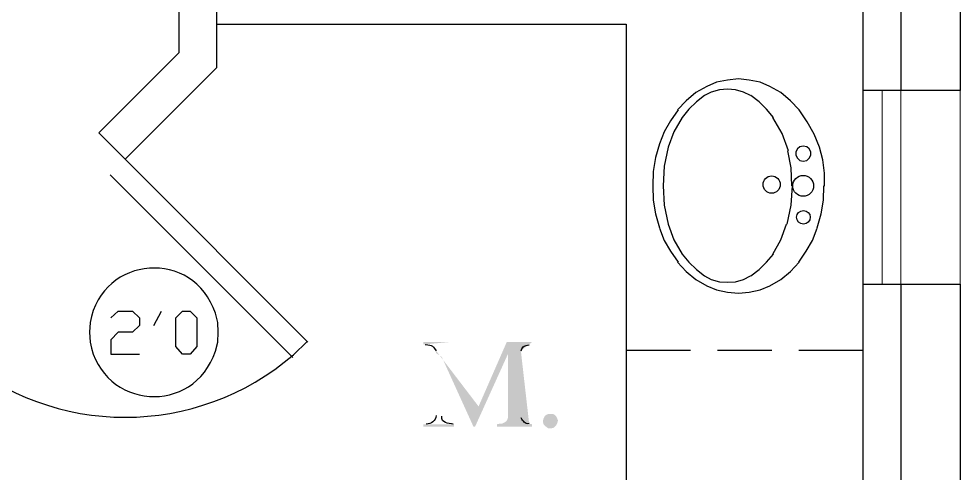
# Model space of a CAD drawing. Header units: inches. Extents: x -167 to 6071, y -6287 to -2731.
# Drawn here: x 1608.5 to 1695.9, y -5882.2 to -5840.1 of the extents above; entities that cross this region are included whole.
import ezdxf

# ---------------------------------------------------------------- set-up
doc = ezdxf.new("R2010")
doc.units = ezdxf.units.IN
doc.header["$LTSCALE"] = 96
doc.header["$MEASUREMENT"] = 0
doc.layers.add('Doors', color=5, linetype='Continuous', lineweight=9)
doc.layers.add('PDF_Geometry', color=7, linetype='Continuous', true_color=0x4a4a4a)
doc.layers.add('PDF_Solid Fills', color=7, linetype='Continuous')

msp = doc.modelspace()

# ---------------------------------------------------------------- hatches: boundary and pattern name
at = {"layer": 'PDF_Solid Fills', "transparency": 33554559}
h = msp.add_hatch(color=256, dxfattribs=at)
h.paths.add_polyline_path([(1648.49, -5870.069), (1646.09, -5870.069), (1646.09, -5870.282), (1646.25, -5870.282)], flags=0)
h.paths.add_polyline_path([(1647.263, -5870.869), (1647.263, -5871.082), (1647.797, -5871.455), (1650.73, -5877.909), (1651.21, -5876.042)], flags=0)
h = msp.add_hatch(color=256, dxfattribs=at)
h.paths.add_polyline_path([(1656.17, -5870.069), (1653.823, -5870.069), (1651.21, -5876.042), (1650.73, -5877.909), (1650.89, -5877.909), (1653.93, -5871.189), (1655.157, -5871.082), (1655.157, -5870.869)], flags=0)
h.paths.add_polyline_path([(1655.903, -5870.335), (1656.17, -5870.282)], flags=0)
h = msp.add_hatch(color=256, dxfattribs=at)
h.paths.add_polyline_path([(1647.263, -5871.082), (1647.263, -5876.895)], flags=0)
h.paths.add_polyline_path([(1646.357, -5877.695), (1646.09, -5877.695), (1646.09, -5877.909), (1648.917, -5877.909), (1648.917, -5877.695), (1648.863, -5877.695)], flags=0)
h.paths.add_polyline_path([(1647.797, -5876.949), (1647.797, -5871.455)], flags=0)
h = msp.add_hatch(color=256, dxfattribs=at)
h.paths.add_polyline_path([(1655.157, -5871.082), (1653.93, -5871.189), (1653.93, -5877.109), (1653.877, -5877.269), (1653.77, -5877.429), (1653.61, -5877.535), (1653.397, -5877.642), (1653.183, -5877.642), (1652.917, -5877.695), (1652.917, -5877.909), (1656.17, -5877.909), (1656.17, -5877.695), (1655.903, -5877.642)], flags=0)
h.paths.add_polyline_path([(1655.157, -5877.109), (1655.157, -5876.895)], flags=0)
msp.add_hatch(color=256, dxfattribs=at).paths.add_polyline_path([(1658.57, -5877.375), (1658.517, -5877.589), (1658.41, -5877.802), (1658.357, -5877.855), (1658.197, -5878.015), (1657.983, -5878.069), (1657.663, -5878.069), (1657.45, -5877.909), (1657.397, -5877.855), (1657.237, -5877.695), (1657.183, -5877.482), (1657.183, -5877.375), (1657.237, -5877.162), (1657.343, -5876.949), (1657.397, -5876.895), (1657.557, -5876.789), (1657.77, -5876.735), (1658.09, -5876.735), (1658.303, -5876.842), (1658.357, -5876.895), (1658.463, -5877.055), (1658.57, -5877.322)])

# ---------------------------------------------------------------- linework, layer by layer
at = {"layer": 'Doors', "transparency": 33554687}
for points in [[(1688.65, -5846.709), (1688.65, -5864.682)], [(1690.41, -5846.709), (1690.41, -5864.682)], [(1695.903, -5846.709), (1695.903, -5864.682)]]:
    msp.add_lwpolyline(points, dxfattribs=at)
at = {"layer": 'PDF_Geometry', "color": 7}
for points in [[(1692.437, -5781.589), (1695.903, -5781.589), (1695.903, -5846.709), (1686.89, -5846.709)], [(1620.917, -6048.575), (1620.917, -5902.282), (1617.717, -5899.082), (1620.17, -5896.575), (1624.437, -5900.842), (1624.437, -5988.575), (1686.89, -5988.575), (1686.89, -5816.575), (1626.89, -5816.575), (1626.89, -5844.629), (1618.41, -5853.109), (1615.957, -5850.655), (1623.423, -5843.189), (1623.423, -5832.575), (1558.89, -5832.575)], [(1695.903, -5832.575), (1690.41, -5832.575), (1690.41, -5846.709)], [(1618.41, -5853.109), (1635.37, -5870.069)], [(1617.023, -5854.549), (1633.983, -5871.509)], [(1686.89, -5864.682), (1695.903, -5864.682), (1695.903, -5900.949), (1686.89, -5900.949)], [(1690.41, -5864.682), (1690.41, -5900.949)]]:
    msp.add_lwpolyline(points, dxfattribs=at)
at = {"layer": 'PDF_Geometry'}
for points in [[(1626.89, -5840.575), (1664.917, -5840.575), (1664.917, -5925.055), (1660.437, -5925.055), (1660.437, -5928.575), (1664.917, -5928.575)], [(1683.317, -5855.615), (1683.317, -5854.389), (1683.157, -5853.162), (1682.837, -5851.989), (1682.357, -5850.762), (1681.717, -5849.642), (1680.97, -5848.522), (1680.17, -5847.669), (1679.263, -5846.922), (1678.25, -5846.335), (1677.343, -5845.962), (1676.33, -5845.749), (1675.317, -5845.642), (1674.303, -5845.749), (1673.29, -5845.962), (1672.383, -5846.335), (1671.37, -5846.922), (1670.463, -5847.669), (1669.663, -5848.522)], [(1676.437, -5847.189), (1675.797, -5846.869), (1675.05, -5846.655), (1674.303, -5846.602), (1673.557, -5846.655), (1672.81, -5846.869), (1672.17, -5847.189), (1671.423, -5847.775), (1670.73, -5848.469), (1670.09, -5849.215), (1669.343, -5850.549), (1668.81, -5851.989), (1668.437, -5853.749), (1668.33, -5855.562), (1668.437, -5857.375), (1668.81, -5859.135), (1669.343, -5860.575), (1670.09, -5861.909), (1670.73, -5862.655), (1671.423, -5863.349), (1672.17, -5863.935), (1672.81, -5864.255), (1673.557, -5864.469), (1674.303, -5864.522), (1675.05, -5864.469), (1675.797, -5864.255), (1676.437, -5863.935)], [(1678.57, -5849.215), (1677.93, -5848.469), (1677.237, -5847.775), (1676.49, -5847.189)], [(1669.717, -5848.522), (1669.023, -5849.535), (1668.437, -5850.549), (1668.01, -5851.669), (1667.637, -5852.949), (1667.423, -5854.229), (1667.37, -5855.562), (1667.423, -5856.895), (1667.637, -5858.175), (1668.01, -5859.455)], [(1679.957, -5852.309), (1679.37, -5850.709), (1678.517, -5849.215)], [(1680.277, -5855.562), (1680.223, -5853.909), (1679.903, -5852.309)], [(1679.85, -5859.135), (1680.223, -5857.375), (1680.33, -5855.562)], [(1682.623, -5859.455), (1682.997, -5858.175), (1683.21, -5856.895), (1683.263, -5855.562)], [(1678.517, -5861.909), (1679.263, -5860.575), (1679.797, -5859.135)], [(1668.01, -5859.509), (1668.437, -5860.629), (1669.023, -5861.642), (1669.717, -5862.655)], [(1680.917, -5862.655), (1681.61, -5861.642), (1682.197, -5860.629), (1682.623, -5859.509)], [(1669.663, -5862.655), (1670.463, -5863.509), (1671.37, -5864.255), (1672.383, -5864.842), (1673.29, -5865.215), (1674.303, -5865.429), (1675.317, -5865.535), (1676.33, -5865.429), (1677.343, -5865.215), (1678.25, -5864.842), (1679.263, -5864.255), (1680.17, -5863.509), (1680.97, -5862.655)], [(1676.49, -5863.935), (1677.237, -5863.349), (1677.93, -5862.655), (1678.57, -5861.909)], [(1617.077, -5867.829), (1617.77, -5867.189), (1619.103, -5867.189), (1619.743, -5867.829), (1619.743, -5868.522), (1619.103, -5869.162), (1617.77, -5869.162), (1617.077, -5869.855), (1617.077, -5871.189), (1619.743, -5871.189)], [(1621.077, -5868.522), (1621.77, -5867.189)], [(1626.783, -5870.922), (1626.997, -5870.069), (1627.05, -5869.162), (1626.997, -5868.255), (1626.783, -5867.402)], [(1615.157, -5868.255), (1615.103, -5869.162), (1615.157, -5870.069)], [(1664.917, -5870.815), (1670.89, -5870.815)], [(1673.397, -5870.815), (1678.41, -5870.815)], [(1680.917, -5870.815), (1686.89, -5870.815)]]:
    msp.add_lwpolyline(points, dxfattribs=at)
for points in [[(1681.343, -5851.882), (1681.023, -5851.935), (1680.81, -5852.149), (1680.65, -5852.415), (1680.65, -5852.735), (1680.81, -5853.002), (1681.023, -5853.215), (1681.343, -5853.269), (1681.663, -5853.215), (1681.877, -5853.002), (1682.037, -5852.735), (1682.037, -5852.415), (1681.877, -5852.149), (1681.663, -5851.935)], [(1623.743, -5871.189), (1623.103, -5870.495), (1623.103, -5867.829), (1623.743, -5867.189), (1624.437, -5867.189), (1625.077, -5867.829), (1625.077, -5870.495), (1624.437, -5871.189)]]:
    msp.add_lwpolyline(points, close=True, dxfattribs=at)
msp.add_lwpolyline([(1601.503, -5870.015), (1602.783, -5871.242, 0.371843), (1634.037, -5871.242), (1635.317, -5870.015)], format="xyb", dxfattribs=at)
for centre, radius in [((1678.404, -5855.453), 0.798), ((1681.335, -5855.571), 0.969), ((1681.355, -5858.492), 0.637)]:
    msp.add_circle(centre, radius, dxfattribs=at)
for points in [[(1626.783, -5867.402), (1624.806, -5861.391), (1616.302, -5861.955), (1615.157, -5868.255)], [(1615.157, -5870.069), (1616.3, -5876.367), (1624.805, -5876.936), (1626.783, -5870.922)]]:
    msp.add_open_spline(points, degree=3, dxfattribs=at)
at = {"layer": 'PDF_Geometry', "color": 7}
for points in [[(1646.25, -5870.282), (1647.043, -5870.487), (1646.794, -5870.234), (1647.263, -5870.869)], [(1655.157, -5870.869), (1655.288, -5870.385), (1655.512, -5870.448), (1655.903, -5870.335)], [(1647.263, -5876.895), (1647.249, -5877.411), (1646.818, -5877.633), (1646.357, -5877.695)], [(1648.863, -5877.695), (1648.418, -5877.578), (1647.705, -5877.628), (1647.797, -5876.949)], [(1655.903, -5877.642), (1655.476, -5877.71), (1655.351, -5877.391), (1655.157, -5877.109)]]:
    msp.add_open_spline(points, degree=3, dxfattribs=at)

doc.saveas('drawing.dxf')
